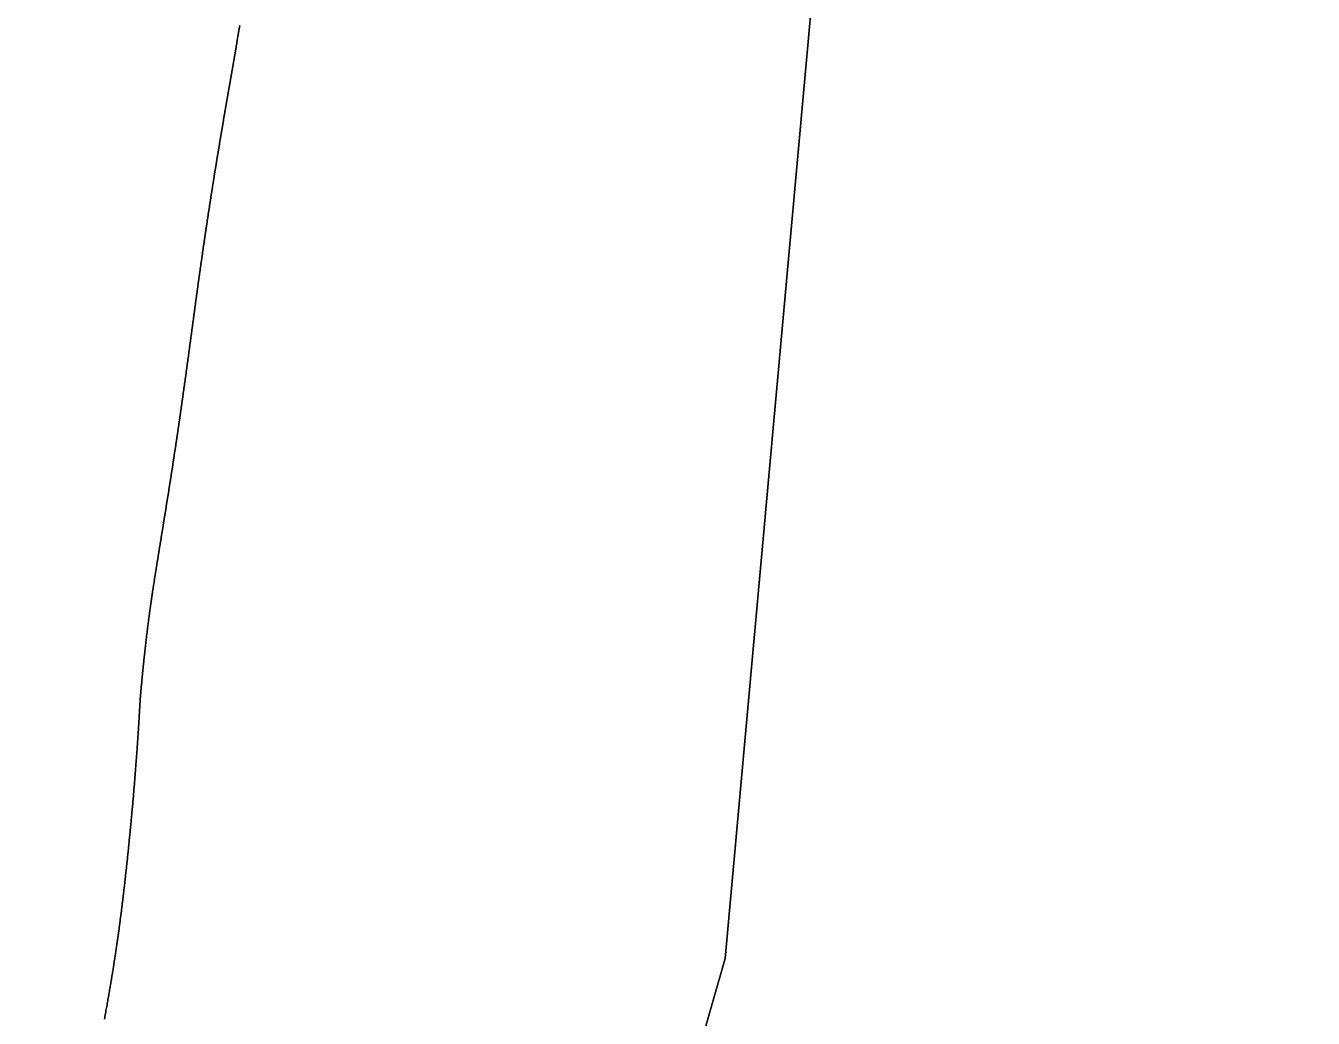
# Model space of a CAD drawing. Header units: inches. Extents: x 130170 to 284068, y 377793 to 804530.
# Drawn here: x 260694.6 to 260762.8, y 746819.2 to 746871.8 of the extents above; entities that cross this region are included whole.
import ezdxf

# ---------------------------------------------------------------- set-up
doc = ezdxf.new("R2010")
doc.units = ezdxf.units.IN
doc.header["$MEASUREMENT"] = 0
doc.layers.add('muni_il', color=7, linetype='Continuous')

msp = doc.modelspace()

# ---------------------------------------------------------------- linework, layer by layer
at = {"layer": 'muni_il'}
for points in [[(260754.781, 747530.375), (260754.516, 747438.375), (260754.219, 747328.938), (260744.016, 747241.375), (260757.781, 747179.188), (260746.219, 746984), (260731.625, 746822.375), (260701.984, 746720.062), (260696.672, 746692.375), (260695.016, 746602.75), (260685.453, 746523.188), (260656.688, 746406.938), (260626.344, 746302.5), (260639.141, 746300.188), (260650.062, 746297.125), (260662.125, 746293.125), (260756.85, 746272.963), (260806.032, 746262.021), (261717.828, 746059.438), (261715.418, 746000.168), (261660.703, 744654.562)], [(261660.703, 744654.562), (261715.418, 746000.168), (261717.828, 746059.438), (260806.032, 746262.021), (260756.85, 746272.963), (260662.125, 746293.125), (260650.062, 746297.125), (260639.141, 746300.188), (260626.344, 746302.5), (260656.688, 746406.938), (260685.453, 746523.188), (260695.016, 746602.75), (260696.672, 746692.375), (260701.984, 746720.062), (260731.625, 746822.375), (260746.219, 746984), (260757.781, 747179.188), (260744.016, 747241.375), (260754.219, 747328.938), (260754.516, 747438.375), (260754.781, 747530.375)], [(260698.73, 746819.162), (260698.744, 746819.239), (260698.758, 746819.315), (260698.772, 746819.392), (260698.786, 746819.468), (260698.8, 746819.543), (260698.813, 746819.619), (260698.827, 746819.694), (260698.84, 746819.768), (260698.854, 746819.843), (260698.867, 746819.917), (260698.88, 746819.99), (260698.893, 746820.064), (260698.906, 746820.137), (260698.918, 746820.209), (260698.931, 746820.281), (260698.944, 746820.353), (260698.956, 746820.425), (260698.969, 746820.496), (260698.981, 746820.567), (260698.993, 746820.638), (260699.005, 746820.708), (260699.017, 746820.778), (260699.029, 746820.848), (260699.041, 746820.917), (260699.052, 746820.986), (260699.064, 746821.054), (260699.075, 746821.122), (260699.087, 746821.19), (260699.098, 746821.258), (260699.109, 746821.325), (260699.12, 746821.392), (260699.131, 746821.459), (260699.142, 746821.525), (260699.153, 746821.591), (260699.163, 746821.657), (260699.174, 746821.722), (260699.185, 746821.788), (260699.195, 746821.852), (260699.205, 746821.917), (260699.215, 746821.981), (260699.226, 746822.045), (260699.236, 746822.109), (260699.246, 746822.172), (260699.255, 746822.236), (260699.265, 746822.299), (260699.275, 746822.361), (260699.285, 746822.424), (260699.294, 746822.486), (260699.304, 746822.548), (260699.313, 746822.61), (260699.323, 746822.671), (260699.332, 746822.732), (260699.341, 746822.794), (260699.35, 746822.854), (260699.359, 746822.915), (260699.368, 746822.976), (260699.377, 746823.036), (260699.386, 746823.097), (260699.394, 746823.157), (260699.403, 746823.216), (260699.412, 746823.276), (260699.42, 746823.336), (260699.429, 746823.396), (260699.437, 746823.455), (260699.446, 746823.514), (260699.454, 746823.573), (260699.462, 746823.633), (260699.471, 746823.692), (260699.479, 746823.751), (260699.487, 746823.81), (260699.495, 746823.868), (260699.503, 746823.927), (260699.511, 746823.986), (260699.519, 746824.045), (260699.527, 746824.104), (260699.535, 746824.162), (260699.542, 746824.221), (260699.55, 746824.28), (260699.558, 746824.339), (260699.566, 746824.398), (260699.573, 746824.457), (260699.581, 746824.516), (260699.589, 746824.575), (260699.596, 746824.634), (260699.604, 746824.693), (260699.612, 746824.752), (260699.619, 746824.812), (260699.627, 746824.871), (260699.634, 746824.931), (260699.642, 746824.99), (260699.649, 746825.05), (260699.656, 746825.111), (260699.664, 746825.171), (260699.671, 746825.231), (260699.679, 746825.292), (260699.686, 746825.352), (260699.693, 746825.413), (260699.701, 746825.474), (260699.708, 746825.536), (260699.715, 746825.597), (260699.723, 746825.659), (260699.73, 746825.721), (260699.737, 746825.783), (260699.745, 746825.846), (260699.752, 746825.908), (260699.759, 746825.971), (260699.767, 746826.035), (260699.774, 746826.098), (260699.781, 746826.162), (260699.789, 746826.226), (260699.796, 746826.29), (260699.803, 746826.355), (260699.811, 746826.42), (260699.818, 746826.485), (260699.826, 746826.551), (260699.833, 746826.617), (260699.84, 746826.683), (260699.848, 746826.75), (260699.855, 746826.816), (260699.862, 746826.884), (260699.87, 746826.951), (260699.877, 746827.019), (260699.885, 746827.087), (260699.892, 746827.156), (260699.899, 746827.225), (260699.907, 746827.294), (260699.914, 746827.363), (260699.922, 746827.433), (260699.929, 746827.504), (260699.937, 746827.574), (260699.944, 746827.645), (260699.952, 746827.716), (260699.959, 746827.788), (260699.967, 746827.86), (260699.974, 746827.932), (260699.982, 746828.005), (260699.989, 746828.078), (260699.997, 746828.151), (260700.004, 746828.225), (260700.012, 746828.299), (260700.019, 746828.373), (260700.027, 746828.448), (260700.034, 746828.523), (260700.042, 746828.598), (260700.049, 746828.673), (260700.057, 746828.749), (260700.064, 746828.825), (260700.072, 746828.902), (260700.079, 746828.978), (260700.087, 746829.055), (260700.094, 746829.132), (260700.102, 746829.21), (260700.109, 746829.287), (260700.117, 746829.365), (260700.124, 746829.443), (260700.132, 746829.522), (260700.139, 746829.6), (260700.147, 746829.679), (260700.154, 746829.758), (260700.161, 746829.837), (260700.169, 746829.916), (260700.176, 746829.996), (260700.183, 746830.075), (260700.191, 746830.155), (260700.198, 746830.235), (260700.205, 746830.315), (260700.212, 746830.395), (260700.22, 746830.475), (260700.227, 746830.555), (260700.234, 746830.635), (260700.241, 746830.715), (260700.248, 746830.795), (260700.255, 746830.875), (260700.262, 746830.956), (260700.269, 746831.036), (260700.276, 746831.116), (260700.283, 746831.196), (260700.29, 746831.276), (260700.296, 746831.356), (260700.303, 746831.436), (260700.31, 746831.515), (260700.316, 746831.595), (260700.323, 746831.674), (260700.329, 746831.753), (260700.336, 746831.832), (260700.342, 746831.911), (260700.349, 746831.99), (260700.355, 746832.068), (260700.361, 746832.146), (260700.367, 746832.224), (260700.373, 746832.302), (260700.379, 746832.379), (260700.385, 746832.456), (260700.391, 746832.532), (260700.397, 746832.608), (260700.403, 746832.684), (260700.409, 746832.76), (260700.414, 746832.835), (260700.42, 746832.909), (260700.425, 746832.983), (260700.431, 746833.057), (260700.436, 746833.13), (260700.441, 746833.203), (260700.447, 746833.275), (260700.452, 746833.347), (260700.457, 746833.418), (260700.462, 746833.489), (260700.467, 746833.559), (260700.472, 746833.628), (260700.476, 746833.697), (260700.481, 746833.765), (260700.486, 746833.833), (260700.49, 746833.9), (260700.495, 746833.966), (260700.499, 746834.032), (260700.503, 746834.097), (260700.508, 746834.162), (260700.512, 746834.225), (260700.516, 746834.288), (260700.52, 746834.351), (260700.524, 746834.412), (260700.528, 746834.473), (260700.531, 746834.533), (260700.535, 746834.592), (260700.539, 746834.65), (260700.543, 746834.708), (260700.546, 746834.765), (260700.55, 746834.821), (260700.553, 746834.876), (260700.556, 746834.931), (260700.56, 746834.984), (260700.563, 746835.037), (260700.566, 746835.089), (260700.569, 746835.14), (260700.572, 746835.19), (260700.575, 746835.24), (260700.578, 746835.288), (260700.581, 746835.336), (260700.584, 746835.382), (260700.586, 746835.428), (260700.589, 746835.473), (260700.592, 746835.516), (260700.594, 746835.559), (260700.597, 746835.601), (260700.599, 746835.643), (260700.602, 746835.683), (260700.604, 746835.722), (260700.606, 746835.76), (260700.609, 746835.797), (260700.611, 746835.834), (260700.613, 746835.869), (260700.615, 746835.904), (260700.618, 746835.937), (260700.62, 746835.97), (260700.622, 746836.002), (260700.624, 746836.033), (260700.626, 746836.063), (260700.628, 746836.093), (260700.696, 746836.915), (260700.704, 746837.007), (260700.709, 746837.053), (260700.713, 746837.1), (260700.718, 746837.148), (260700.722, 746837.195), (260700.727, 746837.243), (260700.732, 746837.291), (260700.736, 746837.339), (260700.741, 746837.387), (260700.746, 746837.436), (260700.751, 746837.484), (260700.756, 746837.533), (260700.761, 746837.582), (260700.766, 746837.632), (260700.771, 746837.681), (260700.776, 746837.73), (260700.781, 746837.779), (260700.786, 746837.829), (260700.791, 746837.878), (260700.796, 746837.928), (260700.801, 746837.977), (260700.806, 746838.026), (260700.811, 746838.076), (260700.817, 746838.125), (260700.822, 746838.174), (260700.827, 746838.223), (260700.832, 746838.272), (260700.837, 746838.321), (260700.843, 746838.37), (260700.848, 746838.418), (260700.853, 746838.467), (260700.858, 746838.515), (260700.864, 746838.563), (260700.869, 746838.611), (260700.874, 746838.659), (260700.879, 746838.707), (260700.885, 746838.754), (260700.89, 746838.801), (260700.895, 746838.848), (260700.9, 746838.895), (260700.906, 746838.942), (260700.911, 746838.988), (260700.916, 746839.034), (260700.921, 746839.08), (260700.927, 746839.126), (260700.932, 746839.171), (260700.937, 746839.216), (260700.942, 746839.261), (260700.948, 746839.306), (260700.953, 746839.351), (260700.958, 746839.395), (260700.963, 746839.439), (260700.968, 746839.483), (260700.974, 746839.526), (260700.979, 746839.57), (260700.984, 746839.613), (260700.989, 746839.656), (260700.994, 746839.699), (260701, 746839.742), (260701.005, 746839.784), (260701.01, 746839.827), (260701.015, 746839.869), (260701.02, 746839.911), (260701.026, 746839.953), (260701.031, 746839.995), (260701.036, 746840.036), (260701.041, 746840.077), (260701.047, 746840.119), (260701.052, 746840.16), (260701.057, 746840.201), (260701.062, 746840.242), (260701.068, 746840.283), (260701.073, 746840.323), (260701.078, 746840.364), (260701.084, 746840.405), (260701.089, 746840.445), (260701.094, 746840.485), (260701.1, 746840.526), (260701.105, 746840.566), (260701.11, 746840.606), (260701.116, 746840.647), (260701.121, 746840.687), (260701.127, 746840.727), (260701.132, 746840.767), (260701.138, 746840.807), (260701.143, 746840.848), (260701.149, 746840.888), (260701.155, 746840.928), (260701.16, 746840.968), (260701.166, 746841.008), (260701.171, 746841.049), (260701.177, 746841.089), (260701.183, 746841.129), (260701.189, 746841.17), (260701.195, 746841.21), (260701.2, 746841.251), (260701.206, 746841.292), (260701.212, 746841.332), (260701.218, 746841.373), (260701.224, 746841.414), (260701.23, 746841.455), (260701.236, 746841.496), (260701.242, 746841.537), (260701.248, 746841.579), (260701.254, 746841.62), (260701.261, 746841.662), (260701.267, 746841.703), (260701.273, 746841.745), (260701.279, 746841.787), (260701.286, 746841.829), (260701.292, 746841.871), (260701.298, 746841.913), (260701.305, 746841.956), (260701.311, 746841.998), (260701.318, 746842.041), (260701.324, 746842.084), (260701.331, 746842.127), (260701.338, 746842.17), (260701.344, 746842.213), (260701.351, 746842.257), (260701.358, 746842.3), (260701.364, 746842.344), (260701.371, 746842.388), (260701.378, 746842.432), (260701.385, 746842.476), (260701.392, 746842.52), (260701.399, 746842.565), (260701.406, 746842.61), (260701.413, 746842.654), (260701.42, 746842.699), (260701.427, 746842.745), (260701.434, 746842.79), (260701.441, 746842.835), (260701.449, 746842.881), (260701.456, 746842.927), (260701.463, 746842.972), (260701.471, 746843.019), (260701.478, 746843.065), (260701.485, 746843.111), (260701.493, 746843.158), (260701.5, 746843.204), (260701.508, 746843.251), (260701.515, 746843.298), (260701.523, 746843.345), (260701.53, 746843.392), (260701.538, 746843.44), (260701.546, 746843.487), (260701.553, 746843.535), (260701.561, 746843.582), (260701.569, 746843.63), (260701.576, 746843.678), (260701.584, 746843.727), (260701.592, 746843.775), (260701.6, 746843.823), (260701.608, 746843.872), (260701.615, 746843.92), (260701.623, 746843.969), (260701.631, 746844.018), (260701.639, 746844.067), (260701.647, 746844.116), (260701.655, 746844.165), (260701.663, 746844.215), (260701.671, 746844.264), (260701.679, 746844.314), (260701.687, 746844.363), (260701.695, 746844.413), (260701.703, 746844.463), (260701.711, 746844.513), (260701.72, 746844.563), (260701.728, 746844.613), (260701.736, 746844.663), (260701.744, 746844.713), (260701.752, 746844.764), (260701.76, 746844.814), (260701.769, 746844.865), (260701.777, 746844.915), (260701.785, 746844.966), (260701.793, 746845.017), (260701.801, 746845.067), (260701.81, 746845.118), (260701.818, 746845.169), (260701.826, 746845.22), (260701.834, 746845.271), (260701.843, 746845.323), (260701.851, 746845.374), (260701.859, 746845.425), (260701.868, 746845.476), (260701.876, 746845.528), (260701.884, 746845.579), (260701.893, 746845.63), (260701.901, 746845.682), (260701.909, 746845.734), (260701.918, 746845.785), (260701.926, 746845.837), (260701.934, 746845.888), (260701.943, 746845.94), (260701.951, 746845.992), (260701.959, 746846.044), (260701.968, 746846.095), (260701.976, 746846.147), (260701.984, 746846.199), (260701.993, 746846.251), (260702.001, 746846.303), (260702.009, 746846.355), (260702.018, 746846.407), (260702.026, 746846.459), (260702.034, 746846.511), (260702.043, 746846.563), (260702.051, 746846.615), (260702.059, 746846.667), (260702.068, 746846.719), (260702.076, 746846.772), (260702.084, 746846.824), (260702.093, 746846.876), (260702.101, 746846.928), (260702.109, 746846.98), (260702.117, 746847.033), (260702.126, 746847.085), (260702.134, 746847.137), (260702.142, 746847.189), (260702.151, 746847.242), (260702.159, 746847.294), (260702.167, 746847.346), (260702.175, 746847.398), (260702.184, 746847.451), (260702.192, 746847.503), (260702.2, 746847.555), (260702.208, 746847.607), (260702.217, 746847.66), (260702.225, 746847.712), (260702.233, 746847.764), (260702.241, 746847.817), (260702.249, 746847.869), (260702.258, 746847.921), (260702.266, 746847.974), (260702.274, 746848.026), (260702.282, 746848.078), (260702.29, 746848.13), (260702.298, 746848.182), (260702.306, 746848.235), (260702.314, 746848.287), (260702.322, 746848.339), (260702.331, 746848.391), (260702.339, 746848.444), (260702.347, 746848.496), (260702.355, 746848.548), (260702.363, 746848.6), (260702.371, 746848.652), (260702.379, 746848.704), (260702.387, 746848.756), (260702.395, 746848.809), (260702.403, 746848.861), (260702.411, 746848.913), (260702.419, 746848.965), (260702.426, 746849.017), (260702.434, 746849.069), (260702.442, 746849.121), (260702.45, 746849.173), (260702.458, 746849.225), (260702.466, 746849.277), (260702.474, 746849.328), (260702.482, 746849.38), (260702.489, 746849.432), (260702.497, 746849.484), (260702.505, 746849.536), (260702.513, 746849.588), (260702.52, 746849.639), (260702.528, 746849.691), (260702.536, 746849.743), (260702.544, 746849.794), (260702.551, 746849.846), (260702.559, 746849.898), (260702.567, 746849.949), (260702.574, 746850.001), (260702.582, 746850.052), (260702.59, 746850.104), (260702.597, 746850.155), (260702.605, 746850.207), (260702.613, 746850.258), (260702.62, 746850.31), (260702.628, 746850.361), (260702.635, 746850.412), (260702.643, 746850.464), (260702.65, 746850.515), (260702.658, 746850.566), (260702.665, 746850.617), (260702.673, 746850.669), (260702.68, 746850.72), (260702.688, 746850.771), (260702.695, 746850.822), (260702.702, 746850.873), (260702.71, 746850.924), (260702.717, 746850.975), (260702.725, 746851.026), (260702.732, 746851.077), (260702.739, 746851.127), (260702.747, 746851.178), (260702.754, 746851.229), (260702.761, 746851.28), (260702.768, 746851.33), (260702.776, 746851.381), (260702.783, 746851.432), (260702.79, 746851.482), (260702.797, 746851.533), (260702.804, 746851.584), (260702.812, 746851.634), (260702.819, 746851.685), (260702.826, 746851.735), (260702.833, 746851.785), (260702.84, 746851.836), (260702.847, 746851.886), (260702.855, 746851.937), (260702.862, 746851.987), (260702.869, 746852.037), (260702.876, 746852.087), (260702.883, 746852.137), (260702.89, 746852.188), (260702.897, 746852.238), (260702.904, 746852.288), (260702.911, 746852.338), (260702.918, 746852.388), (260702.925, 746852.438), (260702.932, 746852.488), (260702.939, 746852.538), (260702.946, 746852.587), (260702.953, 746852.637), (260702.96, 746852.687), (260702.966, 746852.737), (260702.973, 746852.787), (260702.98, 746852.836), (260702.987, 746852.886), (260702.994, 746852.936), (260703.001, 746852.986), (260703.008, 746853.035), (260703.014, 746853.085), (260703.021, 746853.134), (260703.028, 746853.184), (260703.035, 746853.233), (260703.042, 746853.283), (260703.048, 746853.332), (260703.055, 746853.382), (260703.062, 746853.431), (260703.069, 746853.481), (260703.076, 746853.53), (260703.082, 746853.579), (260703.089, 746853.629), (260703.096, 746853.678), (260703.102, 746853.727), (260703.109, 746853.777), (260703.116, 746853.826), (260703.122, 746853.875), (260703.129, 746853.925), (260703.136, 746853.974), (260703.143, 746854.023), (260703.149, 746854.072), (260703.156, 746854.121), (260703.162, 746854.171), (260703.169, 746854.22), (260703.176, 746854.269), (260703.183, 746854.318), (260703.189, 746854.367), (260703.196, 746854.416), (260703.202, 746854.465), (260703.209, 746854.514), (260703.216, 746854.564), (260703.222, 746854.613), (260703.229, 746854.662), (260703.236, 746854.711), (260703.242, 746854.76), (260703.249, 746854.809), (260703.255, 746854.858), (260703.262, 746854.907), (260703.269, 746854.956), (260703.275, 746855.005), (260703.282, 746855.054), (260703.288, 746855.103), (260703.295, 746855.153), (260703.302, 746855.202), (260703.308, 746855.251), (260703.315, 746855.3), (260703.321, 746855.349), (260703.328, 746855.398), (260703.335, 746855.447), (260703.341, 746855.496), (260703.348, 746855.545), (260703.355, 746855.594), (260703.361, 746855.644), (260703.368, 746855.693), (260703.374, 746855.742), (260703.381, 746855.791), (260703.388, 746855.84), (260703.394, 746855.889), (260703.401, 746855.939), (260703.407, 746855.988), (260703.414, 746856.037), (260703.421, 746856.086), (260703.427, 746856.135), (260703.434, 746856.185), (260703.441, 746856.234), (260703.447, 746856.283), (260703.454, 746856.332), (260703.461, 746856.382), (260703.467, 746856.431), (260703.474, 746856.48), (260703.481, 746856.53), (260703.487, 746856.579), (260703.494, 746856.629), (260703.501, 746856.678), (260703.508, 746856.727), (260703.514, 746856.777), (260703.521, 746856.826), (260703.528, 746856.876), (260703.534, 746856.925), (260703.541, 746856.975), (260703.548, 746857.024), (260703.555, 746857.074), (260703.561, 746857.124), (260703.568, 746857.173), (260703.575, 746857.223), (260703.582, 746857.273), (260703.588, 746857.322), (260703.595, 746857.372), (260703.602, 746857.422), (260703.609, 746857.471), (260703.616, 746857.521), (260703.623, 746857.571), (260703.629, 746857.621), (260703.636, 746857.671), (260703.643, 746857.72), (260703.65, 746857.77), (260703.657, 746857.82), (260703.664, 746857.87), (260703.671, 746857.92), (260703.678, 746857.97), (260703.685, 746858.02), (260703.691, 746858.07), (260703.698, 746858.12), (260703.705, 746858.17), (260703.712, 746858.22), (260703.719, 746858.271), (260703.726, 746858.321), (260703.733, 746858.371), (260703.74, 746858.421), (260703.747, 746858.471), (260703.754, 746858.521), (260703.761, 746858.572), (260703.768, 746858.622), (260703.775, 746858.672), (260703.783, 746858.723), (260703.79, 746858.773), (260703.797, 746858.823), (260703.804, 746858.874), (260703.811, 746858.924), (260703.818, 746858.974), (260703.825, 746859.025), (260703.832, 746859.075), (260703.839, 746859.126), (260703.847, 746859.176), (260703.854, 746859.227), (260703.861, 746859.277), (260703.868, 746859.328), (260703.875, 746859.378), (260703.883, 746859.429), (260703.89, 746859.48), (260703.897, 746859.53), (260703.904, 746859.581), (260703.912, 746859.632), (260703.919, 746859.682), (260703.926, 746859.733), (260703.933, 746859.784), (260703.941, 746859.834), (260703.948, 746859.885), (260703.955, 746859.936), (260703.963, 746859.987), (260703.97, 746860.037), (260703.978, 746860.088), (260703.985, 746860.139), (260703.992, 746860.19), (260704, 746860.241), (260704.007, 746860.292), (260704.015, 746860.342), (260704.022, 746860.393), (260704.029, 746860.444), (260704.037, 746860.495), (260704.044, 746860.546), (260704.052, 746860.597), (260704.059, 746860.648), (260704.067, 746860.699), (260704.074, 746860.75), (260704.082, 746860.801), (260704.089, 746860.852), (260704.097, 746860.903), (260704.105, 746860.954), (260704.112, 746861.004), (260704.12, 746861.055), (260704.127, 746861.106), (260704.135, 746861.157), (260704.143, 746861.208), (260704.15, 746861.259), (260704.158, 746861.31), (260704.166, 746861.361), (260704.173, 746861.412), (260704.181, 746861.463), (260704.189, 746861.514), (260704.196, 746861.565), (260704.204, 746861.617), (260704.212, 746861.668), (260704.219, 746861.719), (260704.227, 746861.77), (260704.235, 746861.821), (260704.243, 746861.872), (260704.25, 746861.923), (260704.258, 746861.974), (260704.266, 746862.025), (260704.274, 746862.076), (260704.282, 746862.127), (260704.29, 746862.178), (260704.297, 746862.229), (260704.305, 746862.28), (260704.313, 746862.331), (260704.321, 746862.382), (260704.329, 746862.433), (260704.337, 746862.484), (260704.345, 746862.535), (260704.353, 746862.586), (260704.36, 746862.636), (260704.368, 746862.688), (260704.376, 746862.739), (260704.384, 746862.789), (260704.392, 746862.84), (260704.4, 746862.891), (260704.408, 746862.942), (260704.416, 746862.993), (260704.424, 746863.044), (260704.432, 746863.095), (260704.44, 746863.146), (260704.448, 746863.197), (260704.456, 746863.248), (260704.464, 746863.299), (260704.472, 746863.349), (260704.48, 746863.4), (260704.488, 746863.451), (260704.496, 746863.502), (260704.505, 746863.553), (260704.513, 746863.604), (260704.521, 746863.655), (260704.529, 746863.705), (260704.537, 746863.756), (260704.545, 746863.807), (260704.553, 746863.858), (260704.561, 746863.908), (260704.57, 746863.959), (260704.578, 746864.01), (260704.586, 746864.061), (260704.594, 746864.111), (260704.602, 746864.162), (260704.611, 746864.213), (260704.619, 746864.264), (260704.627, 746864.314), (260704.635, 746864.365), (260704.644, 746864.416), (260704.652, 746864.466), (260704.66, 746864.517), (260704.668, 746864.568), (260704.677, 746864.618), (260704.685, 746864.669), (260704.693, 746864.719), (260704.702, 746864.77), (260704.71, 746864.821), (260704.718, 746864.871), (260704.726, 746864.922), (260704.735, 746864.972), (260704.743, 746865.023), (260704.751, 746865.073), (260704.76, 746865.124), (260704.768, 746865.174), (260704.777, 746865.225), (260704.785, 746865.275), (260704.793, 746865.326), (260704.802, 746865.376), (260704.81, 746865.427), (260704.819, 746865.477), (260704.827, 746865.528), (260704.835, 746865.578), (260704.844, 746865.629), (260704.852, 746865.679), (260704.861, 746865.73), (260704.869, 746865.78), (260704.878, 746865.83), (260704.886, 746865.881), (260704.894, 746865.931), (260704.903, 746865.982), (260704.911, 746866.032), (260704.92, 746866.082), (260704.928, 746866.133), (260704.937, 746866.183), (260704.945, 746866.234), (260704.954, 746866.284), (260704.962, 746866.334), (260704.971, 746866.385), (260704.979, 746866.435), (260704.988, 746866.485), (260704.997, 746866.536), (260705.005, 746866.586), (260705.014, 746866.637), (260705.022, 746866.687), (260705.031, 746866.737), (260705.039, 746866.787), (260705.048, 746866.838), (260705.056, 746866.888), (260705.065, 746866.939), (260705.074, 746866.989), (260705.082, 746867.039), (260705.091, 746867.09), (260705.1, 746867.14), (260705.108, 746867.19), (260705.117, 746867.24), (260705.125, 746867.291), (260705.134, 746867.341), (260705.143, 746867.392), (260705.151, 746867.442), (260705.16, 746867.492), (260705.169, 746867.543), (260705.177, 746867.593), (260705.186, 746867.643), (260705.195, 746867.694), (260705.203, 746867.744), (260705.212, 746867.794), (260705.221, 746867.845), (260705.229, 746867.895), (260705.238, 746867.945), (260705.247, 746867.996), (260705.255, 746868.046), (260705.264, 746868.097), (260705.273, 746868.147), (260705.281, 746868.197), (260705.29, 746868.248), (260705.299, 746868.298), (260705.308, 746868.349), (260705.316, 746868.399), (260705.325, 746868.45), (260705.334, 746868.5), (260705.342, 746868.55), (260705.351, 746868.601), (260705.36, 746868.651), (260705.369, 746868.702), (260705.377, 746868.752), (260705.386, 746868.803), (260705.395, 746868.853), (260705.404, 746868.904), (260705.412, 746868.954), (260705.421, 746869.005), (260705.43, 746869.055), (260705.439, 746869.106), (260705.447, 746869.156), (260705.456, 746869.207), (260705.465, 746869.258), (260705.474, 746869.308), (260705.483, 746869.359), (260705.491, 746869.409), (260705.5, 746869.46), (260705.509, 746869.511), (260705.518, 746869.561), (260705.526, 746869.612), (260705.535, 746869.663), (260705.544, 746869.713), (260705.553, 746869.764), (260705.561, 746869.815), (260705.57, 746869.865), (260705.579, 746869.916), (260705.588, 746869.967), (260705.597, 746870.017), (260705.605, 746870.068), (260705.614, 746870.119), (260705.623, 746870.17), (260705.632, 746870.22), (260705.64, 746870.271), (260705.649, 746870.322), (260705.658, 746870.373), (260705.667, 746870.424), (260705.676, 746870.475), (260705.684, 746870.525), (260705.693, 746870.576), (260705.702, 746870.627), (260705.711, 746870.678), (260705.719, 746870.729), (260705.728, 746870.78), (260705.737, 746870.83), (260705.746, 746870.881), (260705.754, 746870.932), (260705.763, 746870.983), (260705.772, 746871.034), (260705.781, 746871.085), (260705.789, 746871.136), (260705.798, 746871.187), (260705.807, 746871.238), (260705.816, 746871.289), (260705.824, 746871.34), (260705.833, 746871.391), (260705.842, 746871.442), (260705.851, 746871.493), (260705.859, 746871.544), (260705.868, 746871.595), (260705.877, 746871.646), (260705.885, 746871.697), (260705.894, 746871.748), (260705.903, 746871.799)], [(260705.903, 746871.799), (260705.894, 746871.748), (260705.885, 746871.697), (260705.877, 746871.646), (260705.868, 746871.595), (260705.859, 746871.544), (260705.851, 746871.493), (260705.842, 746871.442), (260705.833, 746871.391), (260705.824, 746871.34), (260705.816, 746871.289), (260705.807, 746871.238), (260705.798, 746871.187), (260705.789, 746871.136), (260705.781, 746871.085), (260705.772, 746871.034), (260705.763, 746870.983), (260705.754, 746870.932), (260705.746, 746870.881), (260705.737, 746870.83), (260705.728, 746870.78), (260705.719, 746870.729), (260705.711, 746870.678), (260705.702, 746870.627), (260705.693, 746870.576), (260705.684, 746870.525), (260705.676, 746870.475), (260705.667, 746870.424), (260705.658, 746870.373), (260705.649, 746870.322), (260705.64, 746870.271), (260705.632, 746870.22), (260705.623, 746870.17), (260705.614, 746870.119), (260705.605, 746870.068), (260705.597, 746870.017), (260705.588, 746869.967), (260705.579, 746869.916), (260705.57, 746869.865), (260705.561, 746869.815), (260705.553, 746869.764), (260705.544, 746869.713), (260705.535, 746869.663), (260705.526, 746869.612), (260705.518, 746869.561), (260705.509, 746869.511), (260705.5, 746869.46), (260705.491, 746869.409), (260705.483, 746869.359), (260705.474, 746869.308), (260705.465, 746869.258), (260705.456, 746869.207), (260705.447, 746869.156), (260705.439, 746869.106), (260705.43, 746869.055), (260705.421, 746869.005), (260705.412, 746868.954), (260705.404, 746868.904), (260705.395, 746868.853), (260705.386, 746868.803), (260705.377, 746868.752), (260705.369, 746868.702), (260705.36, 746868.651), (260705.351, 746868.601), (260705.342, 746868.55), (260705.334, 746868.5), (260705.325, 746868.45), (260705.316, 746868.399), (260705.308, 746868.349), (260705.299, 746868.298), (260705.29, 746868.248), (260705.281, 746868.197), (260705.273, 746868.147), (260705.264, 746868.097), (260705.255, 746868.046), (260705.247, 746867.996), (260705.238, 746867.945), (260705.229, 746867.895), (260705.221, 746867.845), (260705.212, 746867.794), (260705.203, 746867.744), (260705.195, 746867.694), (260705.186, 746867.643), (260705.177, 746867.593), (260705.169, 746867.543), (260705.16, 746867.492), (260705.151, 746867.442), (260705.143, 746867.392), (260705.134, 746867.341), (260705.125, 746867.291), (260705.117, 746867.24), (260705.108, 746867.19), (260705.1, 746867.14), (260705.091, 746867.09), (260705.082, 746867.039), (260705.074, 746866.989), (260705.065, 746866.939), (260705.056, 746866.888), (260705.048, 746866.838), (260705.039, 746866.787), (260705.031, 746866.737), (260705.022, 746866.687), (260705.014, 746866.637), (260705.005, 746866.586), (260704.997, 746866.536), (260704.988, 746866.485), (260704.979, 746866.435), (260704.971, 746866.385), (260704.962, 746866.334), (260704.954, 746866.284), (260704.945, 746866.234), (260704.937, 746866.183), (260704.928, 746866.133), (260704.92, 746866.082), (260704.911, 746866.032), (260704.903, 746865.982), (260704.894, 746865.931), (260704.886, 746865.881), (260704.878, 746865.83), (260704.869, 746865.78), (260704.861, 746865.73), (260704.852, 746865.679), (260704.844, 746865.629), (260704.835, 746865.578), (260704.827, 746865.528), (260704.819, 746865.477), (260704.81, 746865.427), (260704.802, 746865.376), (260704.793, 746865.326), (260704.785, 746865.275), (260704.777, 746865.225), (260704.768, 746865.174), (260704.76, 746865.124), (260704.751, 746865.073), (260704.743, 746865.023), (260704.735, 746864.972), (260704.726, 746864.922), (260704.718, 746864.871), (260704.71, 746864.821), (260704.702, 746864.77), (260704.693, 746864.719), (260704.685, 746864.669), (260704.677, 746864.618), (260704.668, 746864.568), (260704.66, 746864.517), (260704.652, 746864.466), (260704.644, 746864.416), (260704.635, 746864.365), (260704.627, 746864.314), (260704.619, 746864.264), (260704.611, 746864.213), (260704.602, 746864.162), (260704.594, 746864.111), (260704.586, 746864.061), (260704.578, 746864.01), (260704.57, 746863.959), (260704.561, 746863.908), (260704.553, 746863.858), (260704.545, 746863.807), (260704.537, 746863.756), (260704.529, 746863.705), (260704.521, 746863.655), (260704.513, 746863.604), (260704.505, 746863.553), (260704.496, 746863.502), (260704.488, 746863.451), (260704.48, 746863.4), (260704.472, 746863.349), (260704.464, 746863.299), (260704.456, 746863.248), (260704.448, 746863.197), (260704.44, 746863.146), (260704.432, 746863.095), (260704.424, 746863.044), (260704.416, 746862.993), (260704.408, 746862.942), (260704.4, 746862.891), (260704.392, 746862.84), (260704.384, 746862.789), (260704.376, 746862.739), (260704.368, 746862.688), (260704.36, 746862.636), (260704.353, 746862.586), (260704.345, 746862.535), (260704.337, 746862.484), (260704.329, 746862.433), (260704.321, 746862.382), (260704.313, 746862.331), (260704.305, 746862.28), (260704.297, 746862.229), (260704.29, 746862.178), (260704.282, 746862.127), (260704.274, 746862.076), (260704.266, 746862.025), (260704.258, 746861.974), (260704.25, 746861.923), (260704.243, 746861.872), (260704.235, 746861.821), (260704.227, 746861.77), (260704.219, 746861.719), (260704.212, 746861.668), (260704.204, 746861.617), (260704.196, 746861.565), (260704.189, 746861.514), (260704.181, 746861.463), (260704.173, 746861.412), (260704.166, 746861.361), (260704.158, 746861.31), (260704.15, 746861.259), (260704.143, 746861.208), (260704.135, 746861.157), (260704.127, 746861.106), (260704.12, 746861.055), (260704.112, 746861.004), (260704.105, 746860.954), (260704.097, 746860.903), (260704.089, 746860.852), (260704.082, 746860.801), (260704.074, 746860.75), (260704.067, 746860.699), (260704.059, 746860.648), (260704.052, 746860.597), (260704.044, 746860.546), (260704.037, 746860.495), (260704.029, 746860.444), (260704.022, 746860.393), (260704.015, 746860.342), (260704.007, 746860.292), (260704, 746860.241), (260703.992, 746860.19), (260703.985, 746860.139), (260703.978, 746860.088), (260703.97, 746860.037), (260703.963, 746859.987), (260703.955, 746859.936), (260703.948, 746859.885), (260703.941, 746859.834), (260703.933, 746859.784), (260703.926, 746859.733), (260703.919, 746859.682), (260703.912, 746859.632), (260703.904, 746859.581), (260703.897, 746859.53), (260703.89, 746859.48), (260703.883, 746859.429), (260703.875, 746859.378), (260703.868, 746859.328), (260703.861, 746859.277), (260703.854, 746859.227), (260703.847, 746859.176), (260703.839, 746859.126), (260703.832, 746859.075), (260703.825, 746859.025), (260703.818, 746858.974), (260703.811, 746858.924), (260703.804, 746858.874), (260703.797, 746858.823), (260703.79, 746858.773), (260703.783, 746858.723), (260703.775, 746858.672), (260703.768, 746858.622), (260703.761, 746858.572), (260703.754, 746858.521), (260703.747, 746858.471), (260703.74, 746858.421), (260703.733, 746858.371), (260703.726, 746858.321), (260703.719, 746858.271), (260703.712, 746858.22), (260703.705, 746858.17), (260703.698, 746858.12), (260703.691, 746858.07), (260703.685, 746858.02), (260703.678, 746857.97), (260703.671, 746857.92), (260703.664, 746857.87), (260703.657, 746857.82), (260703.65, 746857.77), (260703.643, 746857.72), (260703.636, 746857.671), (260703.629, 746857.621), (260703.623, 746857.571), (260703.616, 746857.521), (260703.609, 746857.471), (260703.602, 746857.422), (260703.595, 746857.372), (260703.588, 746857.322), (260703.582, 746857.273), (260703.575, 746857.223), (260703.568, 746857.173), (260703.561, 746857.124), (260703.555, 746857.074), (260703.548, 746857.024), (260703.541, 746856.975), (260703.534, 746856.925), (260703.528, 746856.876), (260703.521, 746856.826), (260703.514, 746856.777), (260703.508, 746856.727), (260703.501, 746856.678), (260703.494, 746856.629), (260703.487, 746856.579), (260703.481, 746856.53), (260703.474, 746856.48), (260703.467, 746856.431), (260703.461, 746856.382), (260703.454, 746856.332), (260703.447, 746856.283), (260703.441, 746856.234), (260703.434, 746856.185), (260703.427, 746856.135), (260703.421, 746856.086), (260703.414, 746856.037), (260703.407, 746855.988), (260703.401, 746855.939), (260703.394, 746855.889), (260703.388, 746855.84), (260703.381, 746855.791), (260703.374, 746855.742), (260703.368, 746855.693), (260703.361, 746855.644), (260703.355, 746855.594), (260703.348, 746855.545), (260703.341, 746855.496), (260703.335, 746855.447), (260703.328, 746855.398), (260703.321, 746855.349), (260703.315, 746855.3), (260703.308, 746855.251), (260703.302, 746855.202), (260703.295, 746855.153), (260703.288, 746855.103), (260703.282, 746855.054), (260703.275, 746855.005), (260703.269, 746854.956), (260703.262, 746854.907), (260703.255, 746854.858), (260703.249, 746854.809), (260703.242, 746854.76), (260703.236, 746854.711), (260703.229, 746854.662), (260703.222, 746854.613), (260703.216, 746854.564), (260703.209, 746854.514), (260703.202, 746854.465), (260703.196, 746854.416), (260703.189, 746854.367), (260703.183, 746854.318), (260703.176, 746854.269), (260703.169, 746854.22), (260703.162, 746854.171), (260703.156, 746854.121), (260703.149, 746854.072), (260703.143, 746854.023), (260703.136, 746853.974), (260703.129, 746853.925), (260703.122, 746853.875), (260703.116, 746853.826), (260703.109, 746853.777), (260703.102, 746853.727), (260703.096, 746853.678), (260703.089, 746853.629), (260703.082, 746853.579), (260703.076, 746853.53), (260703.069, 746853.481), (260703.062, 746853.431), (260703.055, 746853.382), (260703.048, 746853.332), (260703.042, 746853.283), (260703.035, 746853.233), (260703.028, 746853.184), (260703.021, 746853.134), (260703.014, 746853.085), (260703.008, 746853.035), (260703.001, 746852.986), (260702.994, 746852.936), (260702.987, 746852.886), (260702.98, 746852.836), (260702.973, 746852.787), (260702.966, 746852.737), (260702.96, 746852.687), (260702.953, 746852.637), (260702.946, 746852.587), (260702.939, 746852.538), (260702.932, 746852.488), (260702.925, 746852.438), (260702.918, 746852.388), (260702.911, 746852.338), (260702.904, 746852.288), (260702.897, 746852.238), (260702.89, 746852.188), (260702.883, 746852.137), (260702.876, 746852.087), (260702.869, 746852.037), (260702.862, 746851.987), (260702.855, 746851.937), (260702.847, 746851.886), (260702.84, 746851.836), (260702.833, 746851.785), (260702.826, 746851.735), (260702.819, 746851.685), (260702.812, 746851.634), (260702.804, 746851.584), (260702.797, 746851.533), (260702.79, 746851.482), (260702.783, 746851.432), (260702.776, 746851.381), (260702.768, 746851.33), (260702.761, 746851.28), (260702.754, 746851.229), (260702.747, 746851.178), (260702.739, 746851.127), (260702.732, 746851.077), (260702.725, 746851.026), (260702.717, 746850.975), (260702.71, 746850.924), (260702.702, 746850.873), (260702.695, 746850.822), (260702.688, 746850.771), (260702.68, 746850.72), (260702.673, 746850.669), (260702.665, 746850.617), (260702.658, 746850.566), (260702.65, 746850.515), (260702.643, 746850.464), (260702.635, 746850.412), (260702.628, 746850.361), (260702.62, 746850.31), (260702.613, 746850.258), (260702.605, 746850.207), (260702.597, 746850.155), (260702.59, 746850.104), (260702.582, 746850.052), (260702.574, 746850.001), (260702.567, 746849.949), (260702.559, 746849.898), (260702.551, 746849.846), (260702.544, 746849.794), (260702.536, 746849.743), (260702.528, 746849.691), (260702.52, 746849.639), (260702.513, 746849.588), (260702.505, 746849.536), (260702.497, 746849.484), (260702.489, 746849.432), (260702.482, 746849.38), (260702.474, 746849.328), (260702.466, 746849.277), (260702.458, 746849.225), (260702.45, 746849.173), (260702.442, 746849.121), (260702.434, 746849.069), (260702.426, 746849.017), (260702.419, 746848.965), (260702.411, 746848.913), (260702.403, 746848.861), (260702.395, 746848.809), (260702.387, 746848.756), (260702.379, 746848.704), (260702.371, 746848.652), (260702.363, 746848.6), (260702.355, 746848.548), (260702.347, 746848.496), (260702.339, 746848.444), (260702.331, 746848.391), (260702.322, 746848.339), (260702.314, 746848.287), (260702.306, 746848.235), (260702.298, 746848.182), (260702.29, 746848.13), (260702.282, 746848.078), (260702.274, 746848.026), (260702.266, 746847.974), (260702.258, 746847.921), (260702.249, 746847.869), (260702.241, 746847.817), (260702.233, 746847.764), (260702.225, 746847.712), (260702.217, 746847.66), (260702.208, 746847.607), (260702.2, 746847.555), (260702.192, 746847.503), (260702.184, 746847.451), (260702.175, 746847.398), (260702.167, 746847.346), (260702.159, 746847.294), (260702.151, 746847.242), (260702.142, 746847.189), (260702.134, 746847.137), (260702.126, 746847.085), (260702.117, 746847.033), (260702.109, 746846.98), (260702.101, 746846.928), (260702.093, 746846.876), (260702.084, 746846.824), (260702.076, 746846.772), (260702.068, 746846.719), (260702.059, 746846.667), (260702.051, 746846.615), (260702.043, 746846.563), (260702.034, 746846.511), (260702.026, 746846.459), (260702.018, 746846.407), (260702.009, 746846.355), (260702.001, 746846.303), (260701.993, 746846.251), (260701.984, 746846.199), (260701.976, 746846.147), (260701.968, 746846.095), (260701.959, 746846.044), (260701.951, 746845.992), (260701.943, 746845.94), (260701.934, 746845.888), (260701.926, 746845.837), (260701.918, 746845.785), (260701.909, 746845.734), (260701.901, 746845.682), (260701.893, 746845.63), (260701.884, 746845.579), (260701.876, 746845.528), (260701.868, 746845.476), (260701.859, 746845.425), (260701.851, 746845.374), (260701.843, 746845.323), (260701.834, 746845.271), (260701.826, 746845.22), (260701.818, 746845.169), (260701.81, 746845.118), (260701.801, 746845.067), (260701.793, 746845.017), (260701.785, 746844.966), (260701.777, 746844.915), (260701.769, 746844.865), (260701.76, 746844.814), (260701.752, 746844.764), (260701.744, 746844.713), (260701.736, 746844.663), (260701.728, 746844.613), (260701.72, 746844.563), (260701.711, 746844.513), (260701.703, 746844.463), (260701.695, 746844.413), (260701.687, 746844.363), (260701.679, 746844.314), (260701.671, 746844.264), (260701.663, 746844.215), (260701.655, 746844.165), (260701.647, 746844.116), (260701.639, 746844.067), (260701.631, 746844.018), (260701.623, 746843.969), (260701.615, 746843.92), (260701.608, 746843.872), (260701.6, 746843.823), (260701.592, 746843.775), (260701.584, 746843.727), (260701.576, 746843.678), (260701.569, 746843.63), (260701.561, 746843.582), (260701.553, 746843.535), (260701.546, 746843.487), (260701.538, 746843.44), (260701.53, 746843.392), (260701.523, 746843.345), (260701.515, 746843.298), (260701.508, 746843.251), (260701.5, 746843.204), (260701.493, 746843.158), (260701.485, 746843.111), (260701.478, 746843.065), (260701.471, 746843.019), (260701.463, 746842.972), (260701.456, 746842.927), (260701.449, 746842.881), (260701.441, 746842.835), (260701.434, 746842.79), (260701.427, 746842.745), (260701.42, 746842.699), (260701.413, 746842.654), (260701.406, 746842.61), (260701.399, 746842.565), (260701.392, 746842.52), (260701.385, 746842.476), (260701.378, 746842.432), (260701.371, 746842.388), (260701.364, 746842.344), (260701.358, 746842.3), (260701.351, 746842.257), (260701.344, 746842.213), (260701.338, 746842.17), (260701.331, 746842.127), (260701.324, 746842.084), (260701.318, 746842.041), (260701.311, 746841.998), (260701.305, 746841.956), (260701.298, 746841.913), (260701.292, 746841.871), (260701.286, 746841.829), (260701.279, 746841.787), (260701.273, 746841.745), (260701.267, 746841.703), (260701.261, 746841.662), (260701.254, 746841.62), (260701.248, 746841.579), (260701.242, 746841.537), (260701.236, 746841.496), (260701.23, 746841.455), (260701.224, 746841.414), (260701.218, 746841.373), (260701.212, 746841.332), (260701.206, 746841.292), (260701.2, 746841.251), (260701.195, 746841.21), (260701.189, 746841.17), (260701.183, 746841.129), (260701.177, 746841.089), (260701.171, 746841.049), (260701.166, 746841.008), (260701.16, 746840.968), (260701.155, 746840.928), (260701.149, 746840.888), (260701.143, 746840.848), (260701.138, 746840.807), (260701.132, 746840.767), (260701.127, 746840.727), (260701.121, 746840.687), (260701.116, 746840.647), (260701.11, 746840.606), (260701.105, 746840.566), (260701.1, 746840.526), (260701.094, 746840.485), (260701.089, 746840.445), (260701.084, 746840.405), (260701.078, 746840.364), (260701.073, 746840.323), (260701.068, 746840.283), (260701.062, 746840.242), (260701.057, 746840.201), (260701.052, 746840.16), (260701.047, 746840.119), (260701.041, 746840.077), (260701.036, 746840.036), (260701.031, 746839.995), (260701.026, 746839.953), (260701.02, 746839.911), (260701.015, 746839.869), (260701.01, 746839.827), (260701.005, 746839.784), (260701, 746839.742), (260700.994, 746839.699), (260700.989, 746839.656), (260700.984, 746839.613), (260700.979, 746839.57), (260700.974, 746839.526), (260700.968, 746839.483), (260700.963, 746839.439), (260700.958, 746839.395), (260700.953, 746839.351), (260700.948, 746839.306), (260700.942, 746839.261), (260700.937, 746839.216), (260700.932, 746839.171), (260700.927, 746839.126), (260700.921, 746839.08), (260700.916, 746839.034), (260700.911, 746838.988), (260700.906, 746838.942), (260700.9, 746838.895), (260700.895, 746838.848), (260700.89, 746838.801), (260700.885, 746838.754), (260700.879, 746838.707), (260700.874, 746838.659), (260700.869, 746838.611), (260700.864, 746838.563), (260700.858, 746838.515), (260700.853, 746838.467), (260700.848, 746838.418), (260700.843, 746838.37), (260700.837, 746838.321), (260700.832, 746838.272), (260700.827, 746838.223), (260700.822, 746838.174), (260700.817, 746838.125), (260700.811, 746838.076), (260700.806, 746838.026), (260700.801, 746837.977), (260700.796, 746837.928), (260700.791, 746837.878), (260700.786, 746837.829), (260700.781, 746837.779), (260700.776, 746837.73), (260700.771, 746837.681), (260700.766, 746837.632), (260700.761, 746837.582), (260700.756, 746837.533), (260700.751, 746837.484), (260700.746, 746837.436), (260700.741, 746837.387), (260700.736, 746837.339), (260700.732, 746837.291), (260700.727, 746837.243), (260700.722, 746837.195), (260700.718, 746837.148), (260700.713, 746837.1), (260700.709, 746837.053), (260700.704, 746837.007), (260700.696, 746836.915), (260700.628, 746836.093), (260700.626, 746836.063), (260700.624, 746836.033), (260700.622, 746836.002), (260700.62, 746835.97), (260700.618, 746835.937), (260700.615, 746835.904), (260700.613, 746835.869), (260700.611, 746835.834), (260700.609, 746835.797), (260700.606, 746835.76), (260700.604, 746835.722), (260700.602, 746835.683), (260700.599, 746835.643), (260700.597, 746835.601), (260700.594, 746835.559), (260700.592, 746835.516), (260700.589, 746835.473), (260700.586, 746835.428), (260700.584, 746835.382), (260700.581, 746835.336), (260700.578, 746835.288), (260700.575, 746835.24), (260700.572, 746835.19), (260700.569, 746835.14), (260700.566, 746835.089), (260700.563, 746835.037), (260700.56, 746834.984), (260700.556, 746834.931), (260700.553, 746834.876), (260700.55, 746834.821), (260700.546, 746834.765), (260700.543, 746834.708), (260700.539, 746834.65), (260700.535, 746834.592), (260700.531, 746834.533), (260700.528, 746834.473), (260700.524, 746834.412), (260700.52, 746834.351), (260700.516, 746834.288), (260700.512, 746834.225), (260700.508, 746834.162), (260700.503, 746834.097), (260700.499, 746834.032), (260700.495, 746833.966), (260700.49, 746833.9), (260700.486, 746833.833), (260700.481, 746833.765), (260700.476, 746833.697), (260700.472, 746833.628), (260700.467, 746833.559), (260700.462, 746833.489), (260700.457, 746833.418), (260700.452, 746833.347), (260700.447, 746833.275), (260700.441, 746833.203), (260700.436, 746833.13), (260700.431, 746833.057), (260700.425, 746832.983), (260700.42, 746832.909), (260700.414, 746832.835), (260700.409, 746832.76), (260700.403, 746832.684), (260700.397, 746832.608), (260700.391, 746832.532), (260700.385, 746832.456), (260700.379, 746832.379), (260700.373, 746832.302), (260700.367, 746832.224), (260700.361, 746832.146), (260700.355, 746832.068), (260700.349, 746831.99), (260700.342, 746831.911), (260700.336, 746831.832), (260700.329, 746831.753), (260700.323, 746831.674), (260700.316, 746831.595), (260700.31, 746831.515), (260700.303, 746831.436), (260700.296, 746831.356), (260700.29, 746831.276), (260700.283, 746831.196), (260700.276, 746831.116), (260700.269, 746831.036), (260700.262, 746830.956), (260700.255, 746830.875), (260700.248, 746830.795), (260700.241, 746830.715), (260700.234, 746830.635), (260700.227, 746830.555), (260700.22, 746830.475), (260700.212, 746830.395), (260700.205, 746830.315), (260700.198, 746830.235), (260700.191, 746830.155), (260700.183, 746830.075), (260700.176, 746829.996), (260700.169, 746829.916), (260700.161, 746829.837), (260700.154, 746829.758), (260700.147, 746829.679), (260700.139, 746829.6), (260700.132, 746829.522), (260700.124, 746829.443), (260700.117, 746829.365), (260700.109, 746829.287), (260700.102, 746829.21), (260700.094, 746829.132), (260700.087, 746829.055), (260700.079, 746828.978), (260700.072, 746828.902), (260700.064, 746828.825), (260700.057, 746828.749), (260700.049, 746828.673), (260700.042, 746828.598), (260700.034, 746828.523), (260700.027, 746828.448), (260700.019, 746828.373), (260700.012, 746828.299), (260700.004, 746828.225), (260699.997, 746828.151), (260699.989, 746828.078), (260699.982, 746828.005), (260699.974, 746827.932), (260699.967, 746827.86), (260699.959, 746827.788), (260699.952, 746827.716), (260699.944, 746827.645), (260699.937, 746827.574), (260699.929, 746827.504), (260699.922, 746827.433), (260699.914, 746827.363), (260699.907, 746827.294), (260699.899, 746827.225), (260699.892, 746827.156), (260699.885, 746827.087), (260699.877, 746827.019), (260699.87, 746826.951), (260699.862, 746826.884), (260699.855, 746826.816), (260699.848, 746826.75), (260699.84, 746826.683), (260699.833, 746826.617), (260699.826, 746826.551), (260699.818, 746826.485), (260699.811, 746826.42), (260699.803, 746826.355), (260699.796, 746826.29), (260699.789, 746826.226), (260699.781, 746826.162), (260699.774, 746826.098), (260699.767, 746826.035), (260699.759, 746825.971), (260699.752, 746825.908), (260699.745, 746825.846), (260699.737, 746825.783), (260699.73, 746825.721), (260699.723, 746825.659), (260699.715, 746825.597), (260699.708, 746825.536), (260699.701, 746825.474), (260699.693, 746825.413), (260699.686, 746825.352), (260699.679, 746825.292), (260699.671, 746825.231), (260699.664, 746825.171), (260699.656, 746825.111), (260699.649, 746825.05), (260699.642, 746824.99), (260699.634, 746824.931), (260699.627, 746824.871), (260699.619, 746824.812), (260699.612, 746824.752), (260699.604, 746824.693), (260699.596, 746824.634), (260699.589, 746824.575), (260699.581, 746824.516), (260699.573, 746824.457), (260699.566, 746824.398), (260699.558, 746824.339), (260699.55, 746824.28), (260699.542, 746824.221), (260699.535, 746824.162), (260699.527, 746824.104), (260699.519, 746824.045), (260699.511, 746823.986), (260699.503, 746823.927), (260699.495, 746823.868), (260699.487, 746823.81), (260699.479, 746823.751), (260699.471, 746823.692), (260699.462, 746823.633), (260699.454, 746823.573), (260699.446, 746823.514), (260699.437, 746823.455), (260699.429, 746823.396), (260699.42, 746823.336), (260699.412, 746823.276), (260699.403, 746823.216), (260699.394, 746823.157), (260699.386, 746823.097), (260699.377, 746823.036), (260699.368, 746822.976), (260699.359, 746822.915), (260699.35, 746822.854), (260699.341, 746822.794), (260699.332, 746822.732), (260699.323, 746822.671), (260699.313, 746822.61), (260699.304, 746822.548), (260699.294, 746822.486), (260699.285, 746822.424), (260699.275, 746822.361), (260699.265, 746822.299), (260699.255, 746822.236), (260699.246, 746822.172), (260699.236, 746822.109), (260699.226, 746822.045), (260699.215, 746821.981), (260699.205, 746821.917), (260699.195, 746821.852), (260699.185, 746821.788), (260699.174, 746821.722), (260699.163, 746821.657), (260699.153, 746821.591), (260699.142, 746821.525), (260699.131, 746821.459), (260699.12, 746821.392), (260699.109, 746821.325), (260699.098, 746821.258), (260699.087, 746821.19), (260699.075, 746821.122), (260699.064, 746821.054), (260699.052, 746820.986), (260699.041, 746820.917), (260699.029, 746820.848), (260699.017, 746820.778), (260699.005, 746820.708), (260698.993, 746820.638), (260698.981, 746820.567), (260698.969, 746820.496), (260698.956, 746820.425), (260698.944, 746820.353), (260698.931, 746820.281), (260698.918, 746820.209), (260698.906, 746820.137), (260698.893, 746820.064), (260698.88, 746819.99), (260698.867, 746819.917), (260698.854, 746819.843), (260698.84, 746819.768), (260698.827, 746819.694), (260698.813, 746819.619), (260698.8, 746819.543), (260698.786, 746819.468), (260698.772, 746819.392), (260698.758, 746819.315), (260698.744, 746819.239), (260698.73, 746819.162)]]:
    msp.add_lwpolyline(points, dxfattribs=at)

doc.saveas('drawing.dxf')
